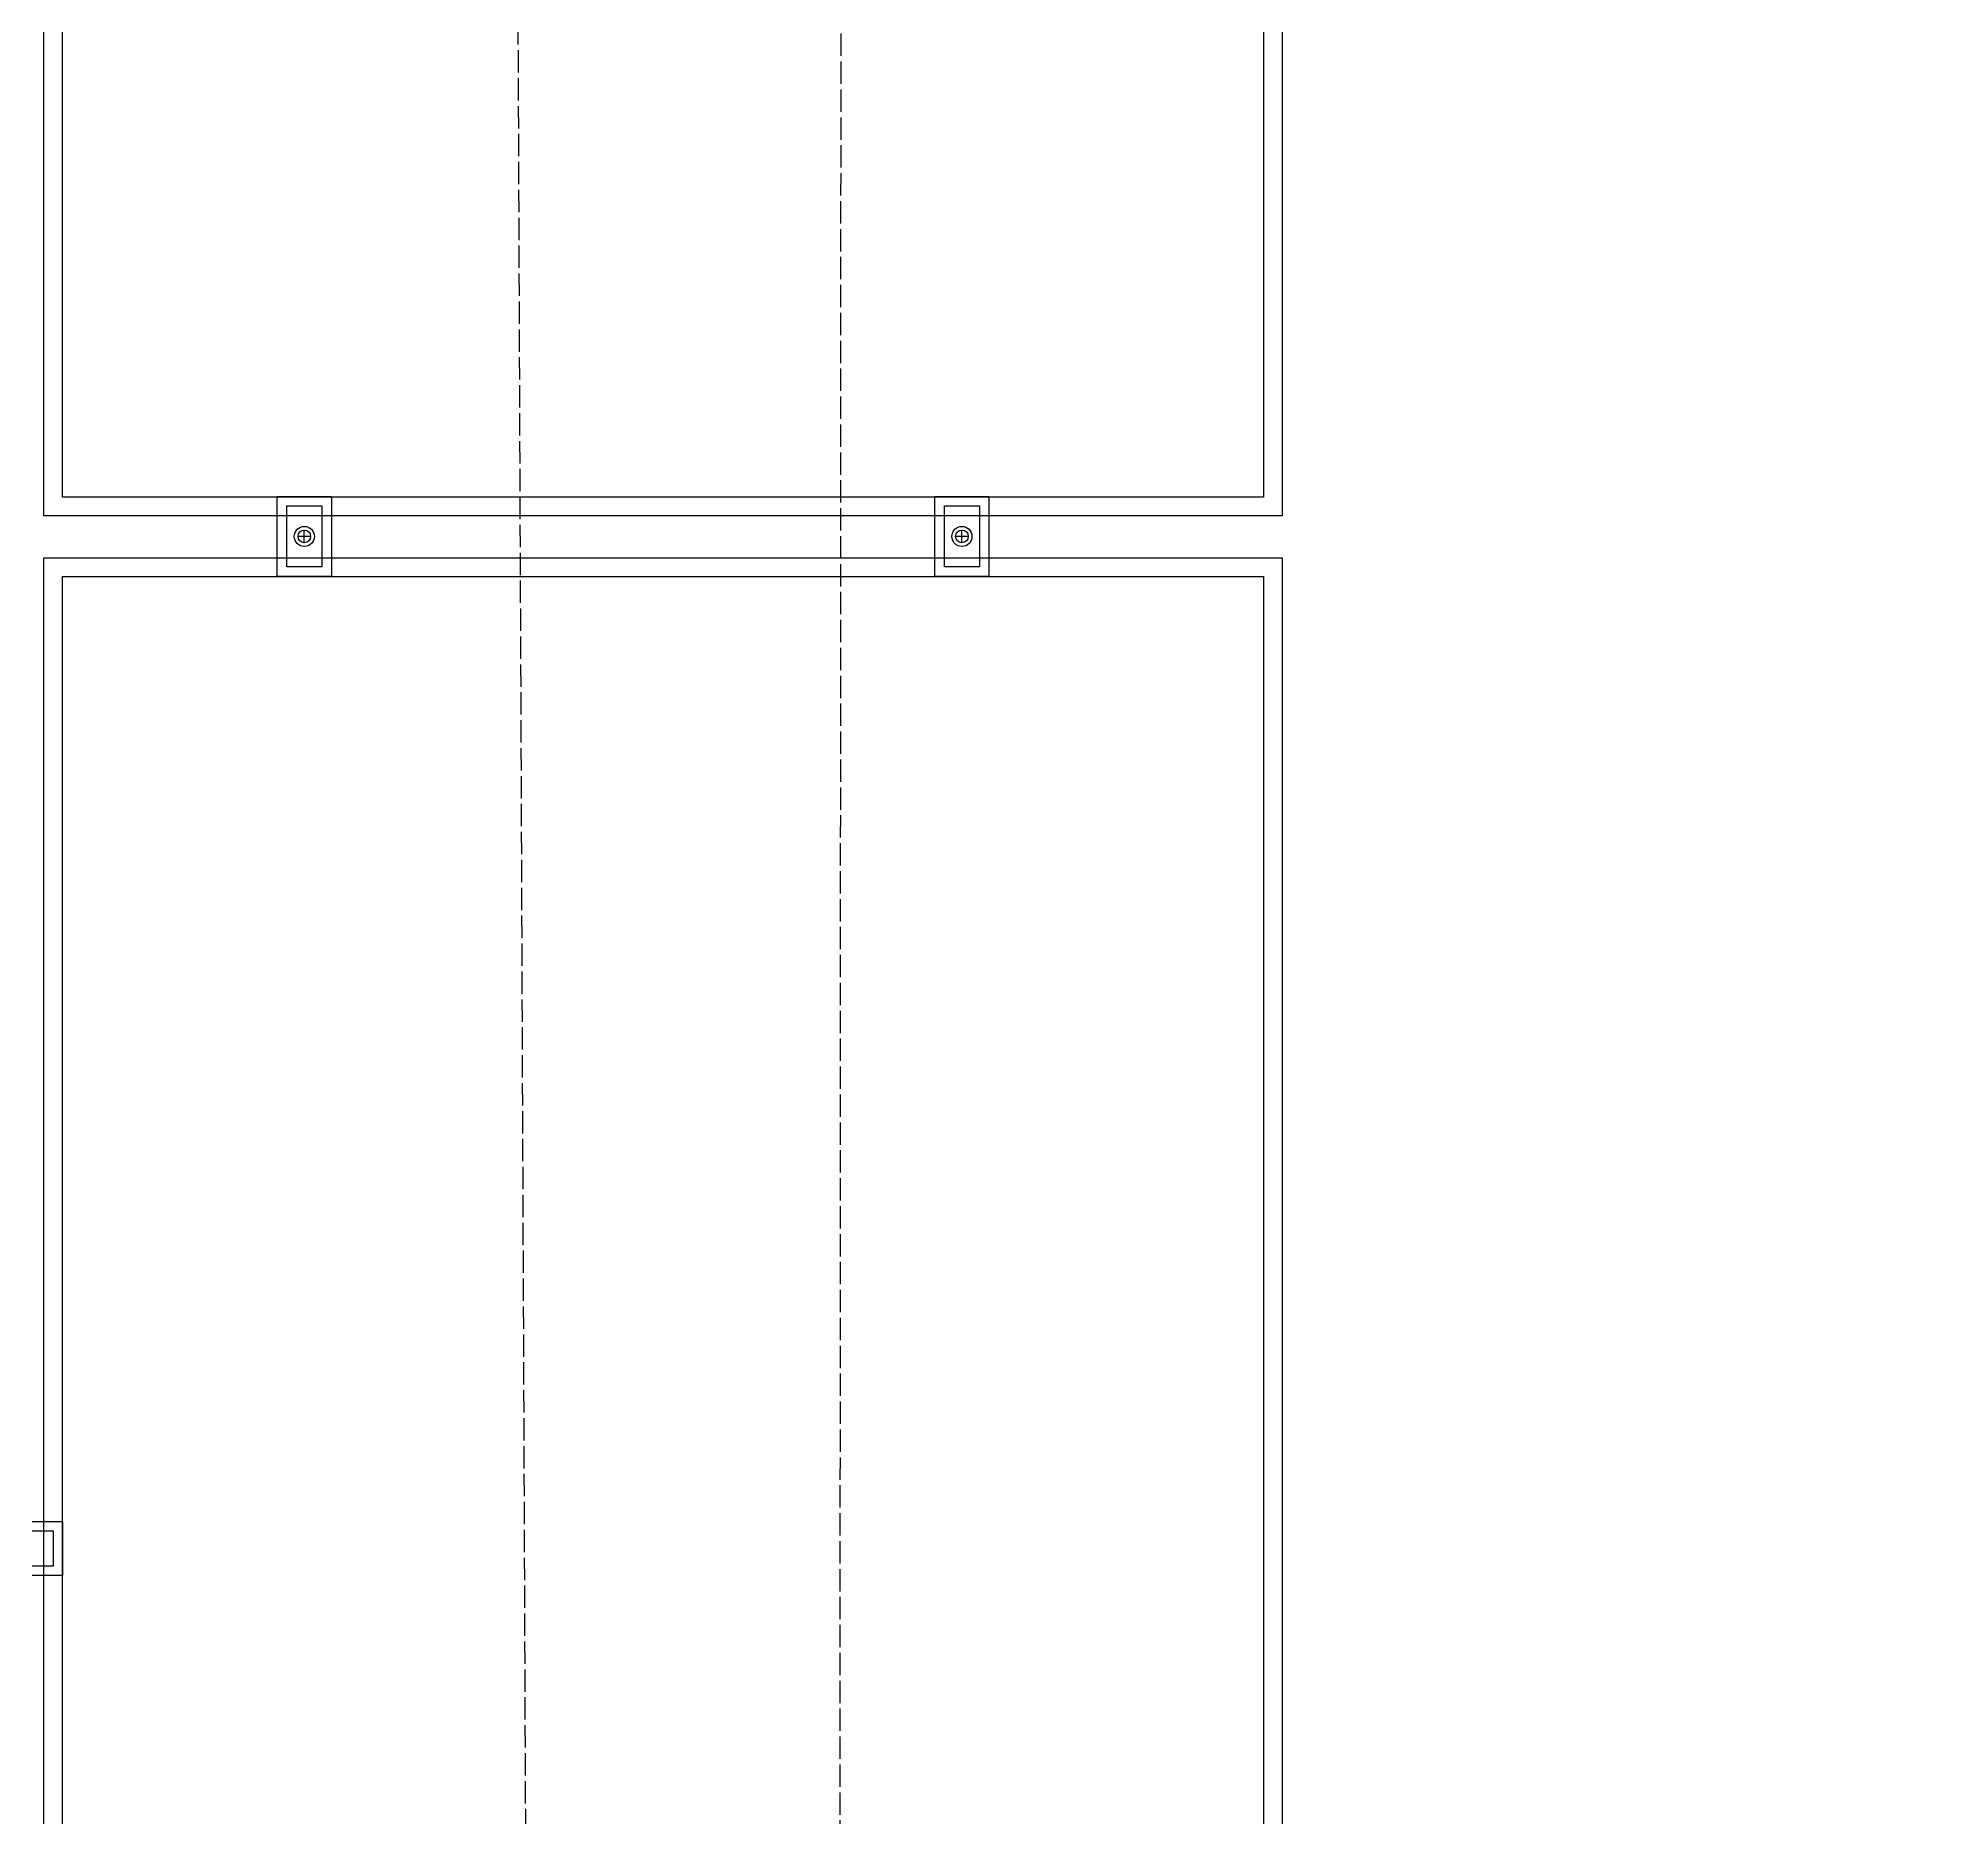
# Model space of a CAD drawing. Header units: millimetres. Extents: x 185509 to 291328, y 95263 to 331092.
# Drawn here: x 259202 to 260229, y 156073 to 157029 of the extents above; entities that cross this region are included whole.
import ezdxf

# ---------------------------------------------------------------- set-up
doc = ezdxf.new("R2010")
doc.units = ezdxf.units.MM
doc.linetypes.add('ACAD_ISO02W100', pattern=[15, 12, -3])
doc.layers.add('Cables string 1', color=20, linetype='ACAD_ISO02W100')
doc.layers.add('Cqbles string 2', color=72, linetype='ACAD_ISO02W100')
doc.styles.get("Standard").update_dxf_attribs({"font": 'arial.ttf'})
doc.dimstyles.new('ISO-25', dxfattribs={"dimtxt": 2.5, "dimasz": 2.5, "dimexe": 1.25, "dimexo": 0.625, "dimtad": 1, "dimtxsty": 'Standard', "dimcen": 2.5, "dimadec": 0, "dimazin": 0, "dimtfac": 1, "dimtmove": 0, "dimatfit": 3, "dimfxl": 1, "dimarcsym": 0})

# ---------------------------------------------------------------- blocks, each defined once
blk = doc.blocks.new('*D96')
at = {"color": 0, "lineweight": -2, "transparency": 16777216}
for p, q in [((259870.9, 173629.8), (261940.6, 173629.8)), ((261939.4, 149554.9), (261939.4, 173627.3)), ((259870.9, 149552.4), (261940.6, 149552.4))]:
    blk.add_line(p, q, dxfattribs=at)
at = {"color": 0, "transparency": 16777216}
for points in [[(261939, 173627.3), (261939.8, 173627.3), (261939.4, 173629.8)], [(261939, 149554.9), (261939.8, 149554.9), (261939.4, 149552.4)]]:
    blk.add_solid(points, dxfattribs=at)
at = {"layer": 'Defpoints', "color": 0, "transparency": 16777216}
for p in [(259870.3, 173629.8), (261939.4, 173629.8), (259870.3, 149552.4)]:
    blk.add_point(p, dxfattribs=at)
at = {"color": 0, "transparency": 16777216, "insert": (261698.4, 161591.1), "char_height": 2.5, "attachment_point": 5, "rotation": 90}
blk.add_mtext('{\\H160x;24077,37}', dxfattribs=at)

msp = doc.modelspace()

# ---------------------------------------------------------------- linework, layer by layer
for p, q in [((259348.538, 156761.042), (259341.748, 156761.042)), ((259345.143, 156757.647), (259345.143, 156764.437)), ((259701.751, 156761.042), (259694.961, 156761.042)), ((259698.356, 156757.647), (259698.356, 156764.437))]:
    msp.add_line(p, q)
for points in [[(259205.253, 156772.188), (259205.253, 159156.188), (259870.324, 159156.188), (259870.324, 156772.188)], [(259215.253, 156782.188), (259215.253, 159146.188), (259860.324, 159146.188), (259860.324, 156782.188)], [(259359.662, 156739.575), (259330.624, 156739.575), (259330.624, 156782.509), (259359.662, 156782.509)], [(259712.875, 156739.575), (259683.838, 156739.575), (259683.838, 156782.509), (259712.875, 156782.509)], [(259354.595, 156744.642), (259335.691, 156744.642), (259335.691, 156777.441), (259354.595, 156777.441)], [(259707.808, 156744.642), (259688.905, 156744.642), (259688.905, 156777.441), (259707.808, 156777.441)], [(259205.253, 154365.575), (259205.253, 156749.575), (259870.324, 156749.575), (259870.324, 154365.575)], [(259215.253, 154375.575), (259215.253, 156739.575), (259860.324, 156739.575), (259860.324, 154375.575)], [(259172.32, 156202.697), (259172.32, 156231.735), (259215.253, 156231.735), (259215.253, 156202.697)], [(259177.387, 156207.764), (259177.387, 156226.668), (259210.186, 156226.668), (259210.186, 156207.764)]]:
    msp.add_lwpolyline(points, close=True)
for centre, radius in [((259345.143, 156761.042), 5.395), ((259345.143, 156761.042), 3.395), ((259698.356, 156761.042), 5.395), ((259698.356, 156761.042), 3.395)]:
    msp.add_circle(centre, radius)
at = {"layer": 'Cables string 1'}
msp.add_line((259392.889, 173132.153), (259490.3, 149720.809), dxfattribs=at)
at = {"layer": 'Cqbles string 2'}
msp.add_line((259641.738, 173231.215), (259629.437, 149716.843), dxfattribs=at)

# ---------------------------------------------------------------- dimensions: what is measured, and where the dimension line sits
dim = msp.add_linear_dim(base=(261939.37, 173629.772), p1=(259870.324, 149552.403), p2=(259870.324, 173629.772), angle=90, text='{\\H160x;<>}', dimstyle='ISO-25')
dim.commit()
dim.dimension.update_dxf_attribs({"geometry": '*D96', "text_midpoint": (261939.37, 161591.088), "dimtype": 160})

doc.saveas('drawing.dxf')
